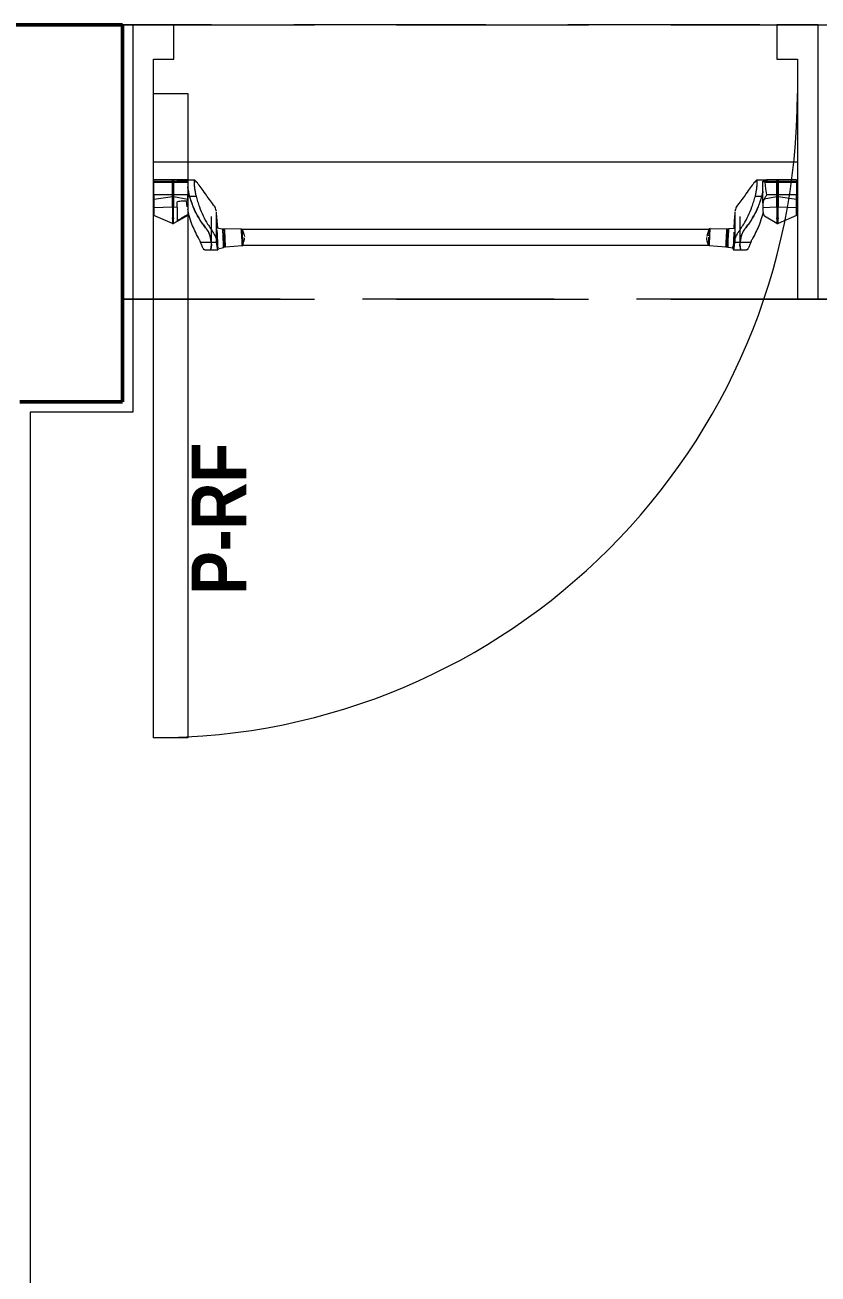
# Model space of a CAD drawing. Header units: metres. Extents: x -4 to 54.5, y -3.3 to 43.7.
# Drawn here: x 38.148 to 39.305, y 6.163 to 7.985 of the extents above; entities that cross this region are included whole.
import ezdxf

# ---------------------------------------------------------------- set-up
doc = ezdxf.new("R2010")
doc.units = ezdxf.units.M
doc.linetypes.add('Derribado', pattern=[0.4, 0.28, -0.12])
for name, color, linetype, lineweight in [('A-ANNO-NOTE', 8, 'Continuous', 9), ('A-DETL', 8, 'Continuous', 9), ('A-DOOR', 8, 'Continuous', 9), ('A-DOOR-FRAM', 8, 'Continuous', 18), ('A-FLOR', 8, 'Continuous', 18), ('S-COLS', 8, 'Continuous', 9)]:
    doc.layers.add(name, color=color, linetype=linetype, lineweight=lineweight)
doc.styles.add('Arial_B', font='arialbd.ttf', dxfattribs={"width": 0.85, "height": 0.08})

# ---------------------------------------------------------------- blocks, each defined once
blk = doc.blocks.new('ARQ-PuertaCortafuegoConBarraAntipanico - Pcf_1_00x2_425-5780695-NIV_A_S01_SÓTANO 1')
at = {"layer": 'A-DOOR', "lineweight": 18}
for p, q in [((-0.47, 0.1), (-0.42, 0.1)), ((-0.47, -0.84), (-0.47, 0.1)), ((-0.42, 0.1), (-0.42, -0.84)), ((-0.4422, -0.0257), (-0.4692, -0.0257)), ((-0.4422, -0.0258), (-0.4692, -0.0258)), ((-0.4692, -0.0283), (-0.4692, -0.0258)), ((-0.4422, -0.0283), (-0.4692, -0.0283)), ((-0.4692, -0.0283), (-0.4692, -0.0295)), ((-0.4692, -0.0295), (-0.4422, -0.0295)), ((-0.4692, -0.0477), (-0.4692, -0.0295)), ((-0.4406, -0.0257), (-0.4422, -0.0257)), ((-0.4422, -0.0257), (-0.4422, -0.0257)), ((-0.4422, -0.0258), (-0.4422, -0.0283)), ((-0.4422, -0.0283), (-0.4422, -0.0258)), ((-0.4422, -0.0258), (-0.4406, -0.0258)), ((-0.4422, -0.0295), (-0.4422, -0.0283)), ((-0.4422, -0.0283), (-0.4422, -0.0284)), ((-0.4406, -0.0283), (-0.4422, -0.0283)), ((-0.4422, -0.0289), (-0.4422, -0.0295)), ((-0.4422, -0.0295), (-0.4422, -0.0477)), ((-0.4422, -0.0477), (-0.4422, -0.0295)), ((-0.4406, -0.0295), (-0.4422, -0.0295)), ((-0.4406, -0.0257), (-0.4406, -0.0257)), ((-0.4199, -0.0257), (-0.4406, -0.0257)), ((-0.4406, -0.0258), (-0.4406, -0.0283)), ((-0.4406, -0.0283), (-0.4406, -0.0258)), ((-0.4199, -0.0258), (-0.4406, -0.0258)), ((-0.4406, -0.0284), (-0.4406, -0.0283)), ((-0.4406, -0.0283), (-0.4406, -0.0295)), ((-0.4199, -0.0283), (-0.4406, -0.0283)), ((-0.4406, -0.0295), (-0.4406, -0.0289)), ((-0.4406, -0.0295), (-0.4406, -0.0477)), ((-0.4406, -0.0295), (-0.4199, -0.0295)), ((-0.4406, -0.0477), (-0.4406, -0.0295)), ((-0.4353, -0.0262), (-0.4353, -0.0274)), ((-0.4235, -0.0262), (-0.4353, -0.0262)), ((-0.4353, -0.0274), (-0.4244, -0.0274)), ((-0.4353, -0.0276), (-0.4353, -0.0279)), ((-0.4203, -0.0276), (-0.4353, -0.0276)), ((-0.4353, -0.0279), (-0.4199, -0.0279)), ((-0.4242, -0.026), (-0.4199, -0.026)), ((-0.4199, -0.0279), (-0.4199, -0.0283)), ((-0.4199, -0.0295), (-0.4199, -0.0283)), ((-0.4199, -0.0295), (-0.4199, -0.0477)), ((-0.4198, -0.026), (-0.4102, -0.026)), ((0.4109, -0.026), (0.4205, -0.026)), ((0.4195, -0.0281), (0.4195, -0.0277)), ((0.4195, -0.06), (0.4195, -0.0281)), ((0.4206, -0.026), (0.4249, -0.026)), ((0.4401, -0.0283), (0.4207, -0.0283)), ((0.4228, -0.0267), (0.4216, -0.0272)), ((0.4222, -0.0295), (0.4401, -0.0295)), ((0.4401, -0.0257), (0.4246, -0.0257)), ((0.4401, -0.0258), (0.4246, -0.0258)), ((0.4418, -0.0257), (0.4401, -0.0257)), ((0.4401, -0.0257), (0.4401, -0.0257)), ((0.4401, -0.0258), (0.4401, -0.0283)), ((0.4401, -0.0283), (0.4401, -0.0258)), ((0.4401, -0.0258), (0.4418, -0.0258)), ((0.4401, -0.0295), (0.4401, -0.0283)), ((0.4401, -0.0283), (0.4401, -0.0284)), ((0.4418, -0.0283), (0.4401, -0.0283)), ((0.4401, -0.0289), (0.4401, -0.0295)), ((0.4401, -0.0295), (0.4401, -0.0477)), ((0.4401, -0.0477), (0.4401, -0.0295)), ((0.4418, -0.0295), (0.4401, -0.0295)), ((0.4688, -0.0257), (0.4418, -0.0257)), ((0.4418, -0.0257), (0.4418, -0.0257)), ((0.4418, -0.0283), (0.4418, -0.0258)), ((0.4688, -0.0258), (0.4418, -0.0258)), ((0.4418, -0.0258), (0.4418, -0.0283)), ((0.4418, -0.0283), (0.4418, -0.0295)), ((0.4688, -0.0283), (0.4418, -0.0283)), ((0.4418, -0.0284), (0.4418, -0.0283)), ((0.4418, -0.0295), (0.4418, -0.0289)), ((0.4418, -0.0477), (0.4418, -0.0295)), ((0.4418, -0.0295), (0.4688, -0.0295)), ((0.4418, -0.0295), (0.4418, -0.0477)), ((0.4688, -0.0258), (0.4688, -0.0283)), ((0.4688, -0.0295), (0.4688, -0.0283)), ((0.4688, -0.0295), (0.4688, -0.0477)), ((-0.4422, -0.0477), (-0.4692, -0.0477)), ((-0.4692, -0.0477), (-0.4692, -0.0544)), ((-0.4422, -0.0507), (-0.4692, -0.0544)), ((-0.4692, -0.0544), (-0.4692, -0.0667)), ((-0.4422, -0.0507), (-0.4422, -0.0477)), ((-0.4422, -0.0477), (-0.4422, -0.0507)), ((-0.4406, -0.0477), (-0.4422, -0.0477)), ((-0.4422, -0.0507), (-0.4422, -0.0494)), ((-0.4422, -0.0507), (-0.4422, -0.0659)), ((-0.4422, -0.0659), (-0.4422, -0.0507)), ((-0.4406, -0.0507), (-0.4406, -0.0477)), ((-0.4406, -0.0477), (-0.4406, -0.0507)), ((-0.4199, -0.0477), (-0.4406, -0.0477)), ((-0.4406, -0.0494), (-0.4406, -0.0507)), ((-0.4406, -0.0507), (-0.4406, -0.0659)), ((-0.4406, -0.0659), (-0.4406, -0.0507)), ((-0.4199, -0.0544), (-0.4406, -0.0507)), ((-0.4199, -0.0544), (-0.4199, -0.0477)), ((-0.4199, -0.0497), (-0.4174, -0.0497)), ((-0.4199, -0.0568), (-0.4199, -0.0544)), ((-0.4173, -0.0497), (-0.4078, -0.0497)), ((0.4085, -0.0497), (0.418, -0.0497)), ((0.4181, -0.0497), (0.4195, -0.0497)), ((0.4401, -0.0507), (0.4212, -0.0541)), ((0.4401, -0.0477), (0.4248, -0.0477)), ((0.4401, -0.0507), (0.4401, -0.0477)), ((0.4401, -0.0477), (0.4401, -0.0507)), ((0.4418, -0.0477), (0.4401, -0.0477)), ((0.4401, -0.0507), (0.4401, -0.0494)), ((0.4401, -0.0507), (0.4401, -0.0659)), ((0.4401, -0.0659), (0.4401, -0.0507)), ((0.4418, -0.0477), (0.4418, -0.0494)), ((0.4418, -0.0477), (0.4418, -0.0507)), ((0.4688, -0.0477), (0.4418, -0.0477)), ((0.4418, -0.0507), (0.4418, -0.0477)), ((0.4418, -0.0659), (0.4418, -0.0507)), ((0.4688, -0.0544), (0.4418, -0.0507)), ((0.4418, -0.0507), (0.4418, -0.0659)), ((0.4688, -0.0544), (0.4688, -0.0477)), ((0.4688, -0.0667), (0.4688, -0.0544)), ((-0.4422, -0.0659), (-0.4692, -0.0667)), ((-0.4692, -0.0667), (-0.4692, -0.0779)), ((-0.4422, -0.0659), (-0.4422, -0.0817)), ((-0.4406, -0.0659), (-0.4422, -0.0659)), ((-0.4406, -0.0817), (-0.4406, -0.0659)), ((-0.4353, -0.0661), (-0.4406, -0.0659)), ((-0.4353, -0.0661), (-0.4353, -0.0578)), ((-0.4199, -0.0612), (-0.4199, -0.0627)), ((-0.4199, -0.0652), (-0.4199, -0.0765)), ((0.4195, -0.06), (0.4195, -0.0623)), ((0.4195, -0.0623), (0.4195, -0.0667)), ((0.4401, -0.0659), (0.4195, -0.0667)), ((0.4195, -0.0667), (0.4195, -0.0719)), ((0.4401, -0.0659), (0.4401, -0.0817)), ((0.4418, -0.0659), (0.4401, -0.0659)), ((0.4688, -0.0667), (0.4418, -0.0659)), ((0.4418, -0.0817), (0.4418, -0.0659)), ((0.4688, -0.0779), (0.4688, -0.0667)), ((-0.4422, -0.0897), (-0.4692, -0.0779)), ((-0.4422, -0.0827), (-0.4422, -0.0816)), ((-0.4422, -0.083), (-0.4422, -0.0897)), ((-0.4422, -0.0897), (-0.4406, -0.0897)), ((-0.4199, -0.0779), (-0.4406, -0.0897)), ((-0.4406, -0.0816), (-0.4406, -0.0827)), ((-0.4406, -0.0897), (-0.4406, -0.083)), ((-0.4199, -0.0779), (-0.4199, -0.0765)), ((-0.3854, -0.1208), (-0.3854, -0.0792)), ((-0.3781, -0.1163), (-0.3781, -0.0731)), ((0.3787, -0.0731), (0.3787, -0.1163)), ((0.3861, -0.0792), (0.3861, -0.1208)), ((0.4401, -0.0897), (0.422, -0.0791)), ((0.4401, -0.0827), (0.4401, -0.0816)), ((0.4401, -0.083), (0.4401, -0.0897)), ((0.4401, -0.0897), (0.4418, -0.0897)), ((0.4688, -0.0779), (0.4418, -0.0897)), ((0.4418, -0.0816), (0.4418, -0.0827)), ((0.4418, -0.0897), (0.4418, -0.083)), ((-0.3692, -0.0977), (-0.3775, -0.0966)), ((-0.3764, -0.1059), (-0.3771, -0.099)), ((-0.3664, -0.0979), (-0.3684, -0.098)), ((-0.342, -0.0975), (-0.3664, -0.0979)), ((-0.342, -0.0975), (-0.3407, -0.0979)), ((0.3417, -0.0982), (-0.3413, -0.0982)), ((-0.3413, -0.1023), (-0.3413, -0.0982)), ((0.3425, -0.097), (0.3412, -0.0974)), ((0.3417, -0.0982), (0.3417, -0.1044)), ((0.3425, -0.097), (0.3669, -0.0974)), ((0.3669, -0.0974), (0.3689, -0.0976)), ((0.3779, -0.097), (0.3697, -0.0973)), ((0.3769, -0.0963), (0.3767, -0.0975)), ((-0.4013, -0.1167), (-0.3858, -0.1167)), ((-0.3857, -0.1167), (-0.3781, -0.1167)), ((-0.376, -0.1266), (-0.3678, -0.1247)), ((-0.376, -0.1283), (-0.3751, -0.1257)), ((-0.3751, -0.1253), (-0.3751, -0.1247)), ((-0.365, -0.1243), (-0.3671, -0.1243)), ((-0.3407, -0.1222), (-0.365, -0.1243)), ((-0.3413, -0.1212), (0.3417, -0.1212)), ((-0.3407, -0.1222), (-0.3395, -0.1217)), ((0.3412, -0.1218), (0.34, -0.1212)), ((0.3412, -0.1218), (0.3655, -0.1238)), ((0.3655, -0.1238), (0.3676, -0.1239)), ((0.3684, -0.1242), (0.3765, -0.1253)), ((0.3757, -0.1247), (0.3757, -0.123)), ((0.3757, -0.1247), (0.3758, -0.1253)), ((0.3758, -0.1257), (0.3767, -0.1283)), ((0.3764, -0.1174), (0.3764, -0.123)), ((0.3787, -0.1167), (0.3864, -0.1167)), ((0.3865, -0.1167), (0.4019, -0.1167)), ((-0.395, -0.1283), (-0.3874, -0.1283)), ((-0.3873, -0.1283), (-0.376, -0.1283)), ((0.3767, -0.1283), (0.388, -0.1283)), ((0.3881, -0.1283), (0.3957, -0.1283)), ((-0.42, -0.84), (-0.47, -0.84))]:
    blk.add_line(p, q, dxfattribs=at)
at = {"layer": 'A-DOOR', "lineweight": 18, "flags": 128}
for points in [[(0.4195, -0.0281), (0.4199, -0.0282), (0.4207, -0.0283)], [(0.4222, -0.0295), (0.4234, -0.0389), (0.4248, -0.0477)], [(-0.3762, -0.0963), (-0.3772, -0.086), (-0.3781, -0.0751)], [(0.3788, -0.0751), (0.3778, -0.086), (0.3769, -0.0963)], [(-0.3684, -0.098), (-0.369, -0.0979), (-0.3692, -0.0978)], [(-0.3407, -0.0979), (-0.3385, -0.1037), (-0.3376, -0.1069), (-0.3372, -0.1088)], [(0.3412, -0.0975), (0.339, -0.1032), (0.3381, -0.1064), (0.3377, -0.1084)], [(0.3689, -0.0976), (0.3695, -0.0975), (0.3697, -0.0973)], [(-0.3782, -0.1175), (-0.377, -0.1255), (-0.376, -0.1283)], [(-0.3671, -0.1243), (-0.3677, -0.1245), (-0.3678, -0.1247)], [(-0.3395, -0.1216), (-0.3379, -0.1157), (-0.3373, -0.1124), (-0.3371, -0.1104)], [(0.34, -0.1212), (0.3384, -0.1152), (0.3378, -0.112), (0.3376, -0.11)], [(0.3676, -0.1239), (0.3682, -0.124), (0.3683, -0.1242)], [(0.3767, -0.1283), (0.3777, -0.1255), (0.3788, -0.1175)]]:
    blk.add_lwpolyline(points, dxfattribs=at)
at = {"layer": 'A-DOOR', "lineweight": 18}
blk.add_arc((-0.47, 0.1), 0.94, 270, 360, dxfattribs=at)
for centre, major_axis, start_param, end_param in [((-0.3768, -0.1116), (-0.0008, 0.015), 3.714192, 5.173676), ((-0.3685, -0.1112), (-0.0007, 0.0135), 6.222091, 6.277116), ((-0.3685, -0.1112), (-0.0007, 0.0135), 3.714192, 6.070386), ((-0.3677, -0.1112), (-0.0007, 0.0132), 3.714192, 6.855784), ((-0.3677, -0.1112), (-0.0007, 0.0132), 0.572599, 1.169929), ((-0.3657, -0.1111), (-0.0007, 0.0132), 6.280511, 6.855784), ((-0.3657, -0.1111), (-0.0007, 0.0132), 0.572599, 3.144267), ((-0.3657, -0.1111), (-0.0007, 0.0132), 3.714192, 6.277935), ((-0.3413, -0.1098), (-0.0006, 0.0124), 3.714192, 6.283722), ((-0.3401, -0.1098), (-0.0006, 0.0119), 5.864478, 6.767088), ((-0.3401, -0.1098), (-0.0006, 0.0119), 4.775232, 5.73224), ((0.3406, -0.1093), (0.0006, 0.0119), 0.550945, 1.44545), ((0.3406, -0.1093), (0.0006, 0.0119), 5.710586, 6.772268), ((0.3419, -0.1094), (0.0006, 0.0124), 1.550882, 2.568994), ((0.3419, -0.1094), (0.0006, 0.0124), 6.282648, 7.826661), ((0.3662, -0.1106), (0.0007, 0.0132), 0.00525, 2.568994), ((0.3662, -0.1106), (0.0007, 0.0132), 3.138918, 5.710586), ((0.3662, -0.1106), (0.0007, 0.0132), 5.710586, 6.28586), ((0.3682, -0.1107), (0.0007, 0.0132), 5.710586, 8.852179), ((0.369, -0.1108), (0.0007, 0.0135), 0.212799, 2.568994), ((0.3682, -0.1107), (0.0007, 0.0132), 5.113256, 5.710586), ((0.369, -0.1108), (0.0007, 0.0135), 0.002597, 0.061094), ((0.3772, -0.1112), (0.0007, 0.0141), 0.86827, 2.568994), ((-0.3685, -0.1112), (-0.0007, 0.0135), 2.928793, 3.714192), ((-0.3677, -0.1112), (-0.0007, 0.0132), 1.972043, 3.714192), ((-0.3657, -0.1111), (-0.0007, 0.0132), 3.146843, 3.714192), ((-0.3413, -0.1098), (-0.0006, 0.0124), 2.928793, 3.714192), ((-0.3401, -0.1098), (-0.0006, 0.0119), 3.714192, 4.733512), ((-0.3401, -0.1098), (-0.0006, 0.0119), 2.608853, 3.714192), ((0.3406, -0.1093), (0.0006, 0.0119), 1.615892, 2.568994), ((0.3406, -0.1093), (0.0006, 0.0119), 2.572338, 3.354392), ((0.3419, -0.1094), (0.0006, 0.0124), 2.568994, 3.354392), ((0.3662, -0.1106), (0.0007, 0.0132), 2.568994, 3.136342), ((0.3682, -0.1107), (0.0007, 0.0132), 2.568994, 4.311143), ((0.369, -0.1108), (0.0007, 0.0135), 2.568994, 3.354392)]:
    blk.add_ellipse(centre, major_axis=major_axis, ratio=0.032529, start_param=start_param, end_param=end_param, dxfattribs=at)
for points in [[(-0.4244, -0.0278), (-0.4244, -0.0273), (-0.4244, -0.0269), (-0.4243, -0.0265)], [(-0.4243, -0.0265), (-0.4243, -0.0264), (-0.4242, -0.0262), (-0.4242, -0.026), (-0.4242, -0.026)], [(-0.4199, -0.026), (-0.4201, -0.0263), (-0.4202, -0.0268), (-0.4203, -0.0273)], [(-0.4202, -0.0273), (-0.4201, -0.0268), (-0.42, -0.0263), (-0.4198, -0.026)], [(-0.4102, -0.026), (-0.4103, -0.0263), (-0.4105, -0.0272), (-0.4107, -0.029), (-0.4107, -0.0311), (-0.4106, -0.0327), (-0.4105, -0.0335)], [(-0.4105, -0.0335), (-0.4103, -0.0353), (-0.4099, -0.039), (-0.409, -0.0445), (-0.4083, -0.048), (-0.4078, -0.0497)], [(-0.3942, -0.0463), (-0.3964, -0.043), (-0.4005, -0.0371), (-0.406, -0.0301), (-0.4089, -0.0271), (-0.4102, -0.026)], [(0.4109, -0.026), (0.4096, -0.0271), (0.4066, -0.0301), (0.4012, -0.0371), (0.3971, -0.043), (0.3948, -0.0463)], [(0.4085, -0.0497), (0.409, -0.048), (0.4097, -0.0445), (0.4106, -0.039), (0.411, -0.0353), (0.4112, -0.0335)], [(0.4112, -0.0335), (0.4113, -0.0327), (0.4114, -0.0311), (0.4113, -0.029), (0.4112, -0.0272), (0.411, -0.0263), (0.4109, -0.026)], [(0.4205, -0.026), (0.4207, -0.0263), (0.4208, -0.0268), (0.4208, -0.0273)], [(0.4209, -0.0273), (0.4209, -0.0268), (0.4208, -0.0263), (0.4206, -0.026)], [(0.4207, -0.0283), (0.4208, -0.0283), (0.4211, -0.0284), (0.4217, -0.0288), (0.422, -0.0293), (0.4222, -0.0295)], [(0.4246, -0.0257), (0.4246, -0.0257), (0.4246, -0.0258), (0.4246, -0.0258)], [(0.4249, -0.026), (0.4249, -0.026), (0.4249, -0.0262), (0.425, -0.0264), (0.425, -0.0265)], [(0.425, -0.0265), (0.4251, -0.0268), (0.4251, -0.0271), (0.4251, -0.0275)], [(-0.4174, -0.0497), (-0.4166, -0.0523), (-0.4149, -0.0576), (-0.413, -0.0627), (-0.412, -0.0652)], [(-0.4118, -0.0652), (-0.4129, -0.0627), (-0.4148, -0.0576), (-0.4165, -0.0523), (-0.4173, -0.0497)], [(-0.4078, -0.0497), (-0.4071, -0.0523), (-0.4055, -0.0576), (-0.4038, -0.0627), (-0.4029, -0.0652)], [(-0.3821, -0.0627), (-0.3842, -0.0599), (-0.3885, -0.0544), (-0.3923, -0.049), (-0.3942, -0.0463)], [(0.3948, -0.0463), (0.393, -0.049), (0.3891, -0.0544), (0.3849, -0.0599), (0.3827, -0.0627)], [(0.4036, -0.0652), (0.4045, -0.0627), (0.4062, -0.0576), (0.4078, -0.0523), (0.4085, -0.0497)], [(0.418, -0.0497), (0.4172, -0.0523), (0.4155, -0.0576), (0.4136, -0.0627), (0.4125, -0.0652)], [(0.4126, -0.0652), (0.4137, -0.0627), (0.4156, -0.0576), (0.4173, -0.0523), (0.4181, -0.0497)], [(0.4181, -0.0497), (0.4186, -0.048), (0.419, -0.0462), (0.4194, -0.0444)], [(0.4212, -0.0541), (0.4207, -0.0551), (0.42, -0.0571), (0.4196, -0.059), (0.4195, -0.06)], [(0.4248, -0.0477), (0.4245, -0.0487), (0.4237, -0.0504), (0.4224, -0.0525), (0.4216, -0.0536), (0.4212, -0.0541)], [(-0.4199, -0.0568), (-0.4225, -0.0569), (-0.4276, -0.0571), (-0.4327, -0.0575), (-0.4353, -0.0578)], [(-0.4353, -0.0661), (-0.4353, -0.0697), (-0.4353, -0.076), (-0.4353, -0.0827), (-0.4353, -0.0851), (-0.4353, -0.0858)], [(-0.4211, -0.0621), (-0.4213, -0.0606), (-0.4214, -0.0591), (-0.4216, -0.0575)], [(-0.4207, -0.0652), (-0.4207, -0.0647), (-0.4209, -0.0637), (-0.4211, -0.0626), (-0.4211, -0.0621)], [(-0.412, -0.0652), (-0.4101, -0.0699), (-0.4059, -0.0787), (-0.4008, -0.0866), (-0.3981, -0.0904)], [(-0.398, -0.0904), (-0.4007, -0.0866), (-0.4058, -0.0787), (-0.41, -0.0699), (-0.4118, -0.0652)], [(-0.4029, -0.0652), (-0.4012, -0.0698), (-0.3976, -0.0786), (-0.3932, -0.0866), (-0.3909, -0.0904)], [(-0.3787, -0.0692), (-0.379, -0.0681), (-0.3799, -0.0658), (-0.3813, -0.0637), (-0.3821, -0.0627)], [(-0.3781, -0.072), (-0.3782, -0.0711), (-0.3784, -0.0701), (-0.3787, -0.0692)], [(0.3794, -0.0692), (0.3791, -0.0701), (0.3789, -0.0711), (0.3788, -0.072)], [(0.3827, -0.0627), (0.3819, -0.0637), (0.3806, -0.0658), (0.3797, -0.0681), (0.3794, -0.0692)], [(0.3915, -0.0904), (0.3939, -0.0866), (0.3983, -0.0786), (0.4019, -0.0698), (0.4036, -0.0652)], [(0.4125, -0.0652), (0.4106, -0.0699), (0.4065, -0.0787), (0.4014, -0.0866), (0.3987, -0.0904)], [(0.3988, -0.0904), (0.4015, -0.0866), (0.4066, -0.0787), (0.4108, -0.0699), (0.4126, -0.0652)], [(0.4195, -0.0719), (0.4199, -0.0741), (0.4208, -0.0774), (0.4216, -0.0789), (0.4219, -0.0791)], [(-0.4353, -0.0858), (-0.4329, -0.0841), (-0.4279, -0.0809), (-0.4226, -0.0779), (-0.4199, -0.0765)], [(-0.4043, -0.1108), (-0.4061, -0.1073), (-0.4095, -0.1004), (-0.4125, -0.0937), (-0.4138, -0.0904)], [(-0.3981, -0.0904), (-0.3974, -0.0913), (-0.396, -0.0931), (-0.3946, -0.095), (-0.3939, -0.0959)], [(-0.3938, -0.0959), (-0.3946, -0.0949), (-0.3959, -0.0931), (-0.3973, -0.0913), (-0.398, -0.0904)], [(-0.3909, -0.0904), (-0.3895, -0.0926), (-0.3866, -0.0971), (-0.3836, -0.1017), (-0.3821, -0.104)], [(0.3827, -0.104), (0.3843, -0.1017), (0.3873, -0.0971), (0.3902, -0.0926), (0.3915, -0.0904)], [(0.3987, -0.0904), (0.398, -0.0913), (0.3966, -0.0931), (0.3952, -0.0949), (0.3945, -0.0959)], [(0.3946, -0.0959), (0.3953, -0.095), (0.3967, -0.0931), (0.3981, -0.0913), (0.3988, -0.0904)], [(0.4145, -0.0904), (0.4132, -0.0937), (0.4102, -0.1004), (0.4068, -0.1073), (0.405, -0.1108)], [(-0.3939, -0.0959), (-0.3921, -0.098), (-0.389, -0.1027), (-0.3873, -0.108), (-0.3868, -0.1108)], [(-0.3867, -0.1108), (-0.3872, -0.108), (-0.3889, -0.1027), (-0.392, -0.098), (-0.3938, -0.0959)], [(-0.3821, -0.104), (-0.3814, -0.1051), (-0.3802, -0.1073), (-0.3793, -0.1096), (-0.379, -0.1108)], [(0.3797, -0.1108), (0.38, -0.1096), (0.3809, -0.1073), (0.3821, -0.1051), (0.3827, -0.104)], [(0.3945, -0.0959), (0.3927, -0.098), (0.3896, -0.1027), (0.3879, -0.108), (0.3874, -0.1108)], [(0.3875, -0.1108), (0.388, -0.108), (0.3897, -0.1027), (0.3928, -0.098), (0.3946, -0.0959)], [(-0.4027, -0.1135), (-0.403, -0.1131), (-0.4035, -0.1122), (-0.404, -0.1113), (-0.4043, -0.1108)], [(-0.4016, -0.1158), (-0.4017, -0.1154), (-0.402, -0.1147), (-0.4024, -0.1139), (-0.4027, -0.1135)], [(-0.4013, -0.1167), (-0.4013, -0.1166), (-0.4014, -0.1163), (-0.4015, -0.116), (-0.4016, -0.1158)], [(-0.3951, -0.1283), (-0.3956, -0.1282), (-0.3967, -0.1272), (-0.3987, -0.1233), (-0.4004, -0.1192), (-0.4013, -0.1167)], [(-0.3856, -0.1231), (-0.3858, -0.1246), (-0.3864, -0.1269), (-0.3869, -0.128), (-0.3872, -0.1282)], [(-0.3871, -0.1282), (-0.3868, -0.128), (-0.3863, -0.1269), (-0.3857, -0.1246), (-0.3855, -0.1231)], [(-0.3868, -0.1108), (-0.3868, -0.1109), (-0.3868, -0.111), (-0.3868, -0.1111), (-0.3868, -0.1112)], [(-0.3868, -0.1112), (-0.3866, -0.1123), (-0.3862, -0.1144), (-0.3859, -0.116), (-0.3858, -0.1167)], [(-0.3867, -0.1111), (-0.3867, -0.1111), (-0.3867, -0.111), (-0.3867, -0.1109), (-0.3867, -0.1108)], [(-0.3858, -0.1167), (-0.3856, -0.118), (-0.3853, -0.1203), (-0.3854, -0.1222), (-0.3856, -0.1231)], [(-0.3853, -0.1202), (-0.3853, -0.1192), (-0.3855, -0.118), (-0.3857, -0.1167)], [(-0.3855, -0.1231), (-0.3854, -0.1224), (-0.3853, -0.1216), (-0.3853, -0.1208)], [(-0.379, -0.1108), (-0.3787, -0.112), (-0.3782, -0.1142), (-0.378, -0.116), (-0.3781, -0.1167)], [(-0.3781, -0.1167), (-0.3781, -0.1169), (-0.3781, -0.1171), (-0.3781, -0.1174), (-0.3782, -0.1175)], [(0.3787, -0.1167), (0.3787, -0.116), (0.3788, -0.1142), (0.3793, -0.112), (0.3797, -0.1108)], [(0.3788, -0.1175), (0.3788, -0.1174), (0.3788, -0.1171), (0.3788, -0.1169), (0.3787, -0.1167)], [(0.3864, -0.1167), (0.3861, -0.118), (0.386, -0.1192), (0.386, -0.1202)], [(0.386, -0.1208), (0.386, -0.1216), (0.386, -0.1224), (0.3862, -0.1231)], [(0.3863, -0.1231), (0.3861, -0.1222), (0.386, -0.1203), (0.3862, -0.118), (0.3865, -0.1167)], [(0.3862, -0.1231), (0.3864, -0.1246), (0.3869, -0.1269), (0.3875, -0.128), (0.3877, -0.1282)], [(0.3878, -0.1282), (0.3876, -0.128), (0.387, -0.1269), (0.3865, -0.1246), (0.3863, -0.1231)], [(0.3873, -0.1111), (0.3871, -0.1123), (0.3868, -0.1143), (0.3865, -0.116), (0.3864, -0.1167)], [(0.3865, -0.1167), (0.3866, -0.116), (0.3869, -0.1144), (0.3872, -0.1123), (0.3874, -0.1112)], [(0.3874, -0.1108), (0.3874, -0.1109), (0.3874, -0.111), (0.3874, -0.1111), (0.3873, -0.1111)], [(0.3874, -0.1112), (0.3875, -0.1111), (0.3875, -0.111), (0.3875, -0.1109), (0.3875, -0.1108)], [(0.4019, -0.1167), (0.401, -0.1192), (0.3994, -0.1233), (0.3974, -0.1272), (0.3963, -0.1282), (0.3958, -0.1283)], [(0.4022, -0.1158), (0.4022, -0.116), (0.4021, -0.1163), (0.402, -0.1166), (0.4019, -0.1167)], [(0.4034, -0.1135), (0.4031, -0.1139), (0.4026, -0.1147), (0.4023, -0.1154), (0.4022, -0.1158)], [(0.405, -0.1108), (0.4047, -0.1113), (0.4042, -0.1122), (0.4037, -0.1131), (0.4034, -0.1135)]]:
    blk.add_open_spline(points, degree=3, dxfattribs=at)
for points, knots in [([(-0.4173, -0.0497), (-0.4178, -0.048), (-0.4186, -0.0445), (-0.4194, -0.0398), (-0.4198, -0.037), (-0.4199, -0.036)], [0, 0, 0, 0, 0.3333333, 0.6666667, 0.8492094, 0.8492094, 0.8492094, 0.8492094]), ([(-0.4199, -0.0369), (-0.4198, -0.0376), (-0.4195, -0.0401), (-0.4187, -0.0445), (-0.4179, -0.048), (-0.4174, -0.0497)], [0.2039834, 0.2039834, 0.2039834, 0.2039834, 0.3333333, 0.6666667, 1, 1, 1, 1]), ([(0.4195, -0.0432), (0.4194, -0.0436), (0.419, -0.0458), (0.4185, -0.048), (0.418, -0.0497)], [0.5889567, 0.5889567, 0.5889567, 0.5889567, 0.6666667, 1, 1, 1, 1]), ([(-0.4138, -0.0904), (-0.4154, -0.0866), (-0.4177, -0.0797), (-0.4194, -0.0722), (-0.42, -0.069)], [0, 0, 0, 0, 0.5, 0.8628194, 0.8628194, 0.8628194, 0.8628194]), ([(0.4199, -0.073), (0.4195, -0.0748), (0.418, -0.0809), (0.4161, -0.0866), (0.4145, -0.0904)], [0.2898785, 0.2898785, 0.2898785, 0.2898785, 0.5, 1, 1, 1, 1]), ([(-0.3858, -0.1162), (-0.3859, -0.1156), (-0.3861, -0.1141), (-0.3865, -0.1123), (-0.3867, -0.1111)], [0.11269, 0.11269, 0.11269, 0.11269, 0.5, 1, 1, 1, 1])]:
    blk.add_open_spline(points, degree=3, knots=knots, dxfattribs=at)
at = {"layer": 'A-DOOR-FRAM'}
for p, q in [((-0.44, 0.2), (-0.5, 0.2)), ((-0.5, 0.2), (-0.5, -0.2)), ((-0.44, 0.15), (-0.44, 0.2)), ((0.5, 0.2), (0.44, 0.2)), ((0.44, 0.2), (0.44, 0.15)), ((0.5, -0.2), (0.5, 0.2)), ((-0.47, -0.2), (-0.47, 0.15)), ((-0.47, 0.15), (-0.44, 0.15)), ((0.44, 0.15), (0.47, 0.15)), ((0.47, 0.15), (0.47, -0.2)), ((-0.5, -0.2), (-0.47, -0.2)), ((0.47, -0.2), (0.5, -0.2))]:
    blk.add_line(p, q, dxfattribs=at)

msp = doc.modelspace()

# ---------------------------------------------------------------- linework, layer by layer
at = {"layer": 'A-DETL', "linetype": 'Derribado', "lineweight": 18}
for p, q in [((44.42, 7.985), (38.29, 7.985)), ((38.29, 7.985), (38.29, 7.585)), ((38.29, 7.985), (39.32, 7.985)), ((38.29, 7.585), (44.42, 7.585)), ((39.32, 7.585), (38.29, 7.585))]:
    msp.add_line(p, q, dxfattribs=at)
at = {"layer": 'A-FLOR', "lineweight": 9}
for p, q in [((39.275, 7.785), (38.335, 7.785)), ((38.305, 7.585), (38.305, 7.42)), ((38.305, 7.42), (38.155, 7.42)), ((38.155, 7.42), (38.155, 5.02))]:
    msp.add_line(p, q, dxfattribs=at)
at = {"layer": 'S-COLS', "lineweight": 50}
for p, q in [((38.29, 7.985), (37.74, 7.985)), ((38.29, 7.435), (38.29, 7.985)), ((38.14, 7.435), (38.29, 7.435))]:
    msp.add_line(p, q, dxfattribs=at)

# ---------------------------------------------------------------- block references
at = {"layer": 'A-DOOR', "lineweight": 18}
msp.add_blockref('ARQ-PuertaCortafuegoConBarraAntipanico - Pcf_1_00x2_425-5780695-NIV_A_S01_SÓTANO 1', (38.805, 7.785), dxfattribs=at)

# ---------------------------------------------------------------- texts
at = {"layer": 'A-ANNO-NOTE', "insert": (38.3906, 7.1538), "char_height": 0.08, "width": 0.258945, "attachment_point": 1, "rotation": 90, "style": 'Arial_B'}
msp.add_mtext('P-RF', dxfattribs=at)

doc.saveas('drawing.dxf')
